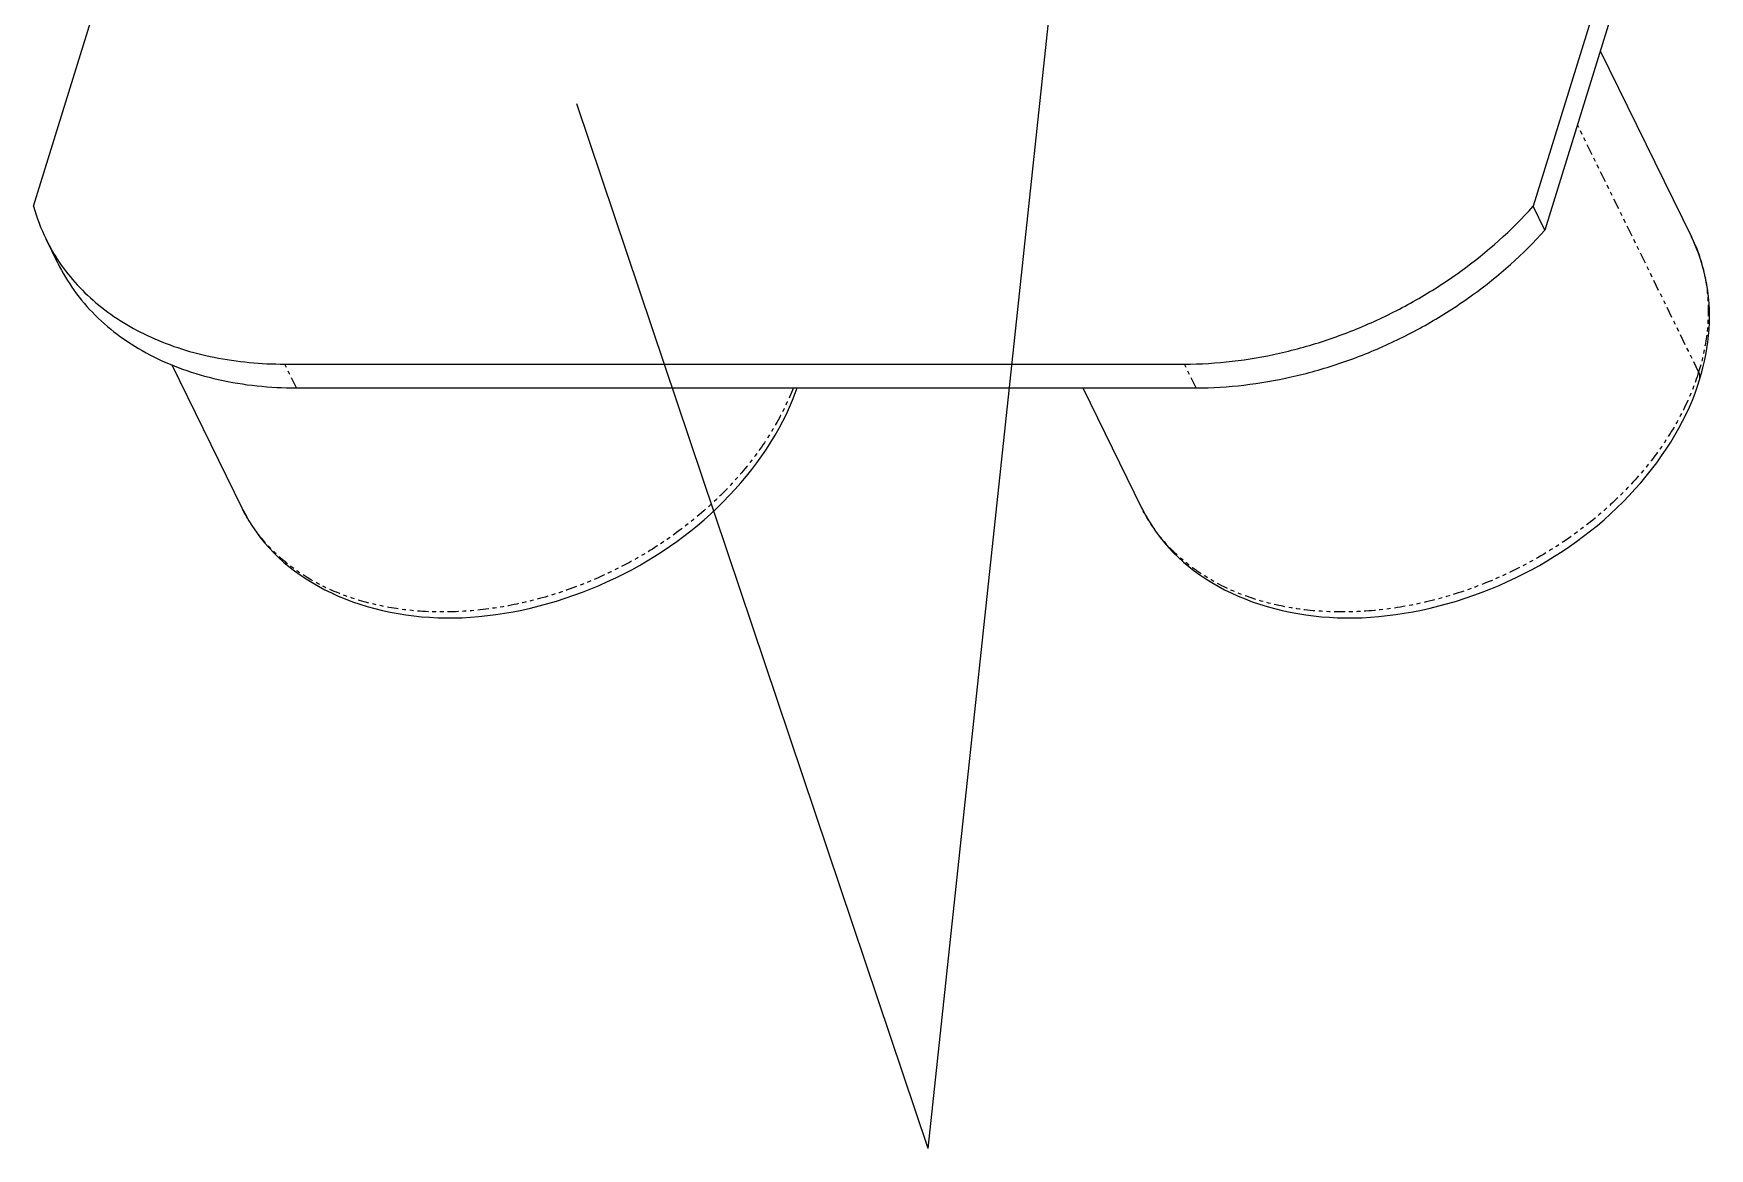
# Model space of a CAD drawing. Header units: inches. Extents: x 0 to 297, y 0 to 210.
# Drawn here: x 203.99 to 247.74, y 132.89 to 161.99 of the extents above; entities that cross this region are included whole.
import ezdxf

# ---------------------------------------------------------------- set-up
doc = ezdxf.new("R2010")
doc.units = ezdxf.units.IN
doc.header["$LTSCALE"] = 0.64311
doc.header["$MEASUREMENT"] = 0
doc.linetypes.add('PHANTOM', pattern=[0.8, 0.45, -0.05, 0.1, -0.05, 0.1, -0.05])
doc.layers.get('0').update_dxf_attribs({"linetype": 'CONTINUOUS'})
doc.layers.add('02_ALL_AXES', color=7, linetype='CONTINUOUS')
doc.layers.add('07_ALL_FEATURES', color=7, linetype='CONTINUOUS')

msp = doc.modelspace()

# ---------------------------------------------------------------- linework, layer by layer
for q in [(231.462, 171.423), (218.176, 160.154)]:
    msp.add_line((227.348, 132.891), q)
at = {"layer": '02_ALL_AXES', "color": 3, "linetype": 'Continuous'}
for p, q in [((204.624, 155.999), (204.319, 156.621)), ((210.548, 153.364), (234.035, 153.364)), ((210.853, 152.743), (234.34, 152.743))]:
    msp.add_line(p, q, dxfattribs=at)
at = {"layer": '02_ALL_AXES', "color": 7, "linetype": 'PHANTOM'}
msp.add_line((210.853, 152.743), (210.548, 153.364), dxfattribs=at)
at = {"layer": '02_ALL_AXES', "color": 3, "linetype": 'PHANTOM'}
msp.add_line((234.34, 152.743), (234.035, 153.364), dxfattribs=at)
at = {"layer": '07_ALL_FEATURES', "color": 3, "linetype": 'Continuous'}
for p, q in [((203.992, 157.483), (206.046, 164.129)), ((245.191, 164.129), (243.137, 157.483)), ((245.496, 163.508), (243.442, 156.861)), ((243.442, 156.861), (243.137, 157.483))]:
    msp.add_line(p, q, dxfattribs=at)
at = {"layer": '07_ALL_FEATURES', "color": 7, "linetype": 'Continuous'}
for p, q in [((244.887, 161.538), (247.269, 156.684)), ((247.275, 156.674), (247.261, 156.703)), ((207.598, 153.345), (209.429, 149.612)), ((231.38, 152.743), (232.916, 149.612)), ((247.426, 152.786), (247.48, 152.955))]:
    msp.add_line(p, q, dxfattribs=at)
at = {"layer": '07_ALL_FEATURES', "color": 7, "linetype": 'PHANTOM'}
msp.add_line((247.455, 153.16), (244.291, 159.608), dxfattribs=at)
at = {"layer": '07_ALL_FEATURES', "color": 7, "linetype": 'Continuous'}
for points in [[(247.479, 152.954), (247.524, 153.104), (247.569, 153.269), (247.609, 153.436), (247.643, 153.603), (247.672, 153.772), (247.696, 153.94), (247.715, 154.109), (247.728, 154.278), (247.736, 154.446), (247.738, 154.614), (247.735, 154.782), (247.726, 154.949), (247.712, 155.115), (247.692, 155.279), (247.667, 155.442), (247.636, 155.604), (247.6, 155.764), (247.559, 155.922), (247.512, 156.077), (247.46, 156.23), (247.403, 156.381), (247.342, 156.529), (247.275, 156.674)], [(209.429, 149.612), (209.449, 149.572), (209.53, 149.419), (209.616, 149.269), (209.709, 149.122), (209.808, 148.979), (209.912, 148.839), (210.022, 148.702), (210.139, 148.57), (210.261, 148.441), (210.388, 148.317), (210.521, 148.196), (210.66, 148.08), (210.803, 147.968), (210.952, 147.861), (211.105, 147.758), (211.264, 147.659), (211.427, 147.565), (211.596, 147.475), (211.769, 147.39), (211.946, 147.309), (212.129, 147.233), (212.316, 147.162), (212.507, 147.096), (212.702, 147.036), (212.9, 146.981), (213.101, 146.931), (213.303, 146.887), (213.506, 146.85), (213.711, 146.817), (213.916, 146.791), (214.123, 146.769), (214.331, 146.754), (214.541, 146.743), (214.753, 146.738), (214.967, 146.739), (215.182, 146.745), (215.399, 146.757), (215.618, 146.775), (215.839, 146.798), (216.061, 146.826), (216.285, 146.86), (216.51, 146.9), (216.736, 146.945), (216.964, 146.996), (217.191, 147.052), (217.418, 147.113), (217.646, 147.18), (217.872, 147.252), (218.096, 147.329), (218.319, 147.411), (218.54, 147.498), (218.759, 147.589), (218.975, 147.685), (219.188, 147.785), (219.398, 147.889), (219.606, 147.997), (219.81, 148.11), (220.012, 148.226), (220.209, 148.347), (220.404, 148.471), (220.595, 148.6), (220.782, 148.732), (220.967, 148.869), (221.147, 149.01), (221.324, 149.154), (221.498, 149.302), (221.668, 149.454), (221.834, 149.609), (221.996, 149.768), (222.154, 149.931), (222.307, 150.096), (222.456, 150.265), (222.6, 150.436), (222.74, 150.61), (222.873, 150.786), (223.001, 150.965), (223.124, 151.145), (223.24, 151.326), (223.35, 151.508), (223.454, 151.69), (223.551, 151.873), (223.642, 152.056), (223.726, 152.24), (223.804, 152.422), (223.875, 152.605), (223.923, 152.743)], [(232.916, 149.612), (232.936, 149.572), (233.017, 149.419), (233.103, 149.269), (233.196, 149.122), (233.295, 148.979), (233.399, 148.839), (233.509, 148.702), (233.626, 148.57), (233.748, 148.441), (233.875, 148.317), (234.008, 148.196), (234.147, 148.08), (234.29, 147.968), (234.439, 147.861), (234.593, 147.758), (234.751, 147.659), (234.915, 147.565), (235.083, 147.475), (235.256, 147.39), (235.434, 147.309), (235.616, 147.233), (235.803, 147.162), (235.994, 147.096), (236.189, 147.036), (236.387, 146.981), (236.588, 146.931), (236.79, 146.887), (236.994, 146.85), (237.198, 146.817), (237.403, 146.791), (237.61, 146.769), (237.818, 146.754), (238.028, 146.743), (238.24, 146.738), (238.454, 146.739), (238.669, 146.745), (238.886, 146.757), (239.105, 146.775), (239.326, 146.798), (239.548, 146.826), (239.772, 146.86), (239.997, 146.9), (240.223, 146.945), (240.451, 146.996), (240.678, 147.052), (240.906, 147.113), (241.133, 147.18), (241.359, 147.252), (241.583, 147.329), (241.806, 147.411), (242.027, 147.498), (242.246, 147.589), (242.462, 147.685), (242.675, 147.785), (242.886, 147.889), (243.093, 147.997), (243.298, 148.11), (243.499, 148.226), (243.696, 148.347), (243.891, 148.471), (244.082, 148.6), (244.269, 148.732), (244.454, 148.869), (244.634, 149.01), (244.812, 149.154), (244.985, 149.302), (245.155, 149.454), (245.321, 149.609), (245.483, 149.768), (245.641, 149.931), (245.794, 150.096), (245.943, 150.265), (246.087, 150.436), (246.227, 150.61), (246.36, 150.786), (246.489, 150.965), (246.611, 151.145), (246.727, 151.326), (246.837, 151.508), (246.941, 151.69), (247.038, 151.873), (247.129, 152.056), (247.213, 152.24), (247.291, 152.422), (247.362, 152.605), (247.426, 152.786)]]:
    msp.add_lwpolyline(points, dxfattribs=at)
at = {"layer": '07_ALL_FEATURES', "color": 3, "linetype": 'Continuous'}
for centre, radius, start, end in [((208.805, 158.819), 4.996, 195.5188, 206.1148), ((208.767, 158.803), 4.954, 206.1429, 214.0948)]:
    msp.add_arc(centre, radius, start, end, dxfattribs=at)
at = {"layer": '07_ALL_FEATURES', "color": 7, "linetype": 'PHANTOM'}
for centre, radius, start, end in [((243.526, 154.848), 4.169, 22.8958, 26.1378), ((243.521, 154.846), 4.175, 22.4908, 22.896), ((247.26, 153.021), 0.229, 343.1518, 343.9045)]:
    msp.add_arc(centre, radius, start, end, dxfattribs=at)
at = {"layer": '07_ALL_FEATURES', "color": 3, "linetype": 'Continuous'}
for points, knots in [([(234.035, 153.364), (234.867, 153.364), (236.135, 153.517), (237.774, 153.978), (238.992, 154.458), (240.159, 155.058), (241.604, 155.993), (242.572, 156.852), (243.137, 157.483)], [0, 0, 0, 0, 0.243304, 0.369504, 0.497231, 0.625327, 0.752612, 1, 1, 1, 1]), ([(234.34, 152.743), (235.172, 152.743), (236.44, 152.896), (238.079, 153.357), (239.297, 153.836), (240.464, 154.436), (241.909, 155.372), (242.877, 156.231), (243.442, 156.861)], [0, 0, 0, 0, 0.243304, 0.369504, 0.497231, 0.625327, 0.752612, 1, 1, 1, 1]), ([(204.625, 155.999), (204.747, 155.749), (205.037, 155.266), (205.592, 154.618), (206.26, 154.054), (207.028, 153.582), (207.886, 153.209), (209.155, 152.843), (210.169, 152.743), (210.853, 152.743)], [0, 0, 0, 0, 0.112851, 0.227189, 0.344401, 0.465582, 0.591512, 0.722607, 1, 1, 1, 1]), ([(204.664, 156.026), (204.805, 155.817), (205.123, 155.417), (205.688, 154.886), (206.338, 154.426), (207.066, 154.043), (207.861, 153.741), (209.018, 153.446), (209.932, 153.364), (210.548, 153.364)], [0, 0, 0, 0, 0.112583, 0.227402, 0.345401, 0.467316, 0.593638, 0.724601, 1, 1, 1, 1])]:
    msp.add_open_spline(points, degree=3, knots=knots, dxfattribs=at)
at = {"layer": '07_ALL_FEATURES', "color": 7, "linetype": 'PHANTOM'}
for points, knots in [([(247.378, 156.443), (247.429, 156.32), (247.519, 156.068), (247.619, 155.678), (247.683, 155.276), (247.72, 154.721), (247.673, 154.005), (247.542, 153.441), (247.455, 153.16)], [0, 0, 0, 0, 0.119128, 0.239108, 0.360421, 0.483507, 0.736265, 1, 1, 1, 1]), ([(247.455, 153.16), (247.35, 152.82), (247.073, 152.14), (246.494, 151.175), (245.757, 150.26), (244.879, 149.418), (243.882, 148.669), (242.791, 148.032), (241.633, 147.523), (240.436, 147.153), (239.23, 146.933), (238.045, 146.868), (236.909, 146.959), (235.85, 147.206), (235.044, 147.542), (234.468, 147.883), (234.076, 148.169), (233.722, 148.486), (233.408, 148.834), (233.137, 149.209), (232.985, 149.476), (232.916, 149.612)], [0, 0, 0, 0, 0.058931, 0.12093, 0.185759, 0.252948, 0.321847, 0.391689, 0.461643, 0.530871, 0.598584, 0.664095, 0.726879, 0.786633, 0.843332, 0.870647, 0.897341, 0.923505, 0.949249, 0.974701, 1, 1, 1, 1]), ([(247.48, 152.958), (247.485, 152.973), (247.491, 153.006), (247.489, 153.057), (247.477, 153.109), (247.464, 153.143), (247.455, 153.16)], [0, 0, 0, 0, 0.233615, 0.474566, 0.728676, 1, 1, 1, 1]), ([(223.823, 152.743), (223.695, 152.413), (223.377, 151.757), (222.753, 150.833), (221.984, 149.964), (221.089, 149.172), (220.088, 148.474), (219.005, 147.887), (217.865, 147.424), (216.695, 147.096), (215.522, 146.911), (214.374, 146.873), (213.277, 146.985), (212.257, 147.243), (211.482, 147.581), (210.927, 147.919), (210.55, 148.201), (210.209, 148.513), (209.906, 148.853), (209.643, 149.219), (209.496, 149.479), (209.429, 149.612)], [0, 0, 0, 0, 0.060075, 0.123073, 0.188678, 0.256378, 0.325515, 0.395339, 0.465056, 0.533881, 0.601083, 0.666036, 0.728278, 0.787553, 0.843875, 0.871042, 0.897617, 0.923686, 0.949357, 0.974751, 1, 1, 1, 1])]:
    msp.add_open_spline(points, degree=3, knots=knots, dxfattribs=at)

doc.saveas('drawing.dxf')
